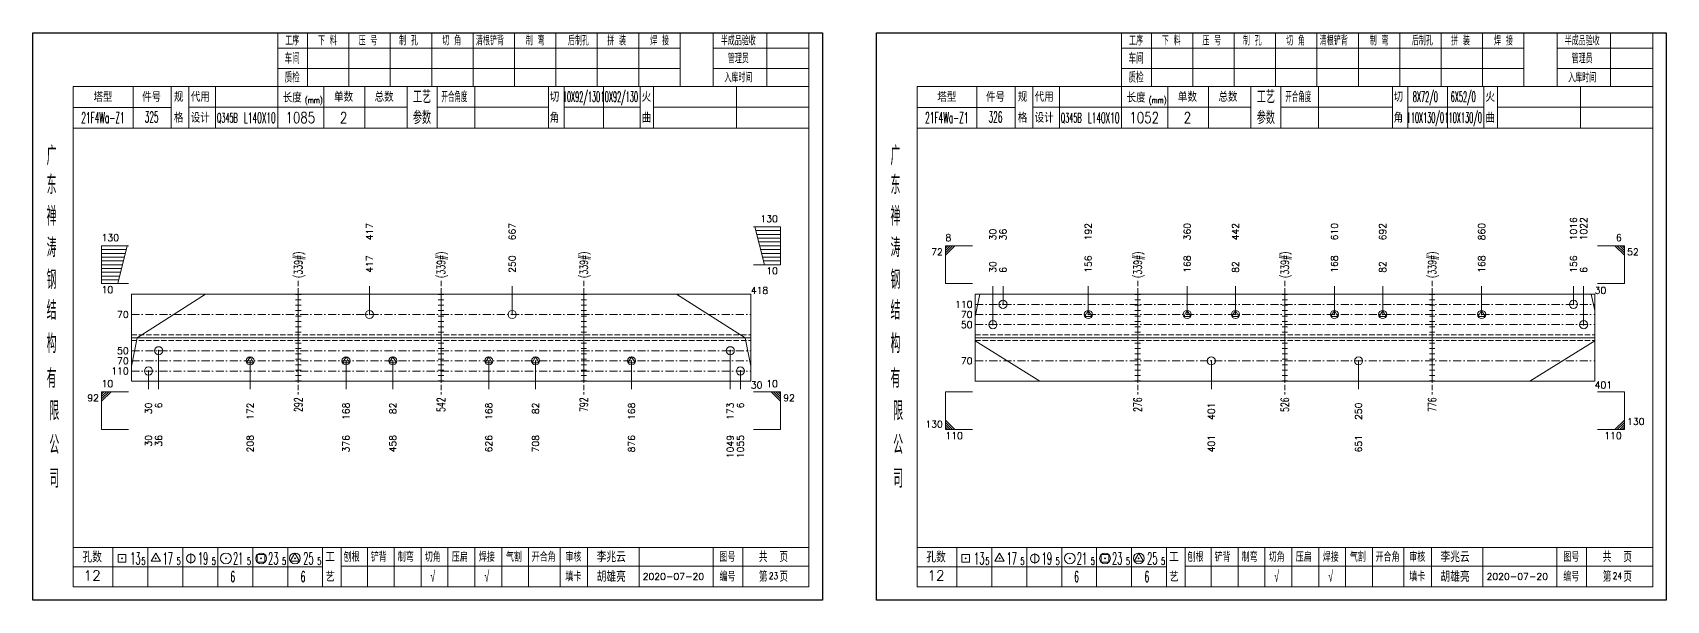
# Model space of a CAD drawing. Extents: x 1310 to 15542, y -76 to 8381.
# Drawn here: x 8383 to 8988, y 4374 to 4584 of the extents above; entities that cross this region are included whole.
import ezdxf
from ezdxf.enums import TextEntityAlignment as Align

# ---------------------------------------------------------------- set-up
doc = ezdxf.new("R2010")
doc.units = 0
doc.header["$MEASUREMENT"] = 0
doc.linetypes.add('一点画线', pattern=[5.2, 3, -1, 0.2, -1])
doc.linetypes.add('虚线', pattern=[2.75, 2, -0.75])
doc.layers.get('0').update_dxf_attribs({"linetype": 'CONTINUOUS', "lineweight": 25})
for name, color, linetype, lineweight in [('1', 7, 'CONTINUOUS', 25), ('2', 7, 'CONTINUOUS', 25), ('4', 7, 'CONTINUOUS', 25), ('5', 7, 'CONTINUOUS', 25)]:
    doc.layers.add(name, color=color, linetype=linetype, lineweight=lineweight)
doc.styles.get("Standard").update_dxf_attribs({"font": 'simplex.shx', "width": 0.7, "height": 3, "bigfont": 'gbhzfs.shx'})

# ---------------------------------------------------------------- blocks, each defined once
blk = doc.blocks.new('孔21.5')
at = {"layer": '5', "color": 7, "linetype": 'Continuous', "lineweight": 13}
for p, q in [((-0.1, -0.1), (0.1, 0.1)), ((0.1, -0.1), (-0.1, 0.1))]:
    blk.add_line(p, q, dxfattribs=at)
blk.add_circle((0, 0), 1, dxfattribs=at)
blk = doc.blocks.new('孔25.5')
at = {"layer": '5', "color": 7, "linetype": 'Continuous', "lineweight": 13}
for p, q in [((0, 1), (-0.866, -0.5)), ((-0.1, -0.1), (0.1, 0.1)), ((0.1, -0.1), (-0.1, 0.1)), ((0.866, -0.5), (0, 1)), ((-0.866, -0.5), (0.866, -0.5))]:
    blk.add_line(p, q, dxfattribs=at)
blk.add_circle((0, 0), 1, dxfattribs=at)
blk = doc.blocks.new('CTJGK')
at = {"color": 6, "linetype": 'Continuous'}
for p, q in [((0, 209.97), (292.13, 209.97)), ((0, 0), (0, 209.97)), ((292.13, 209.97), (292.13, 0)), ((292.13, 0), (0, 0))]:
    blk.add_line(p, q, dxfattribs=at)

msp = doc.modelspace()

# ---------------------------------------------------------------- linework, layer by layer
at = {"color": 7, "linetype": 'Continuous', "lineweight": 13}
for p, q in [((8659.912, 4511.884), (8649.912, 4511.884)), ((8653.912, 4497.884), (8650.412, 4511.884)), ((8659.912, 4510.484), (8650.762, 4510.484)), ((8659.912, 4509.084), (8651.112, 4509.084)), ((8659.912, 4497.884), (8659.912, 4511.884)), ((8408.782, 4504.884), (8418.782, 4504.884)), ((8408.782, 4490.884), (8408.782, 4504.884)), ((8408.782, 4503.484), (8417.932, 4503.484)), ((8408.782, 4502.084), (8417.582, 4502.084)), ((8414.782, 4490.884), (8418.282, 4504.884)), ((8659.912, 4507.684), (8651.462, 4507.684)), ((8659.912, 4506.284), (8651.812, 4506.284)), ((8659.912, 4504.884), (8652.162, 4504.884)), ((8659.912, 4503.484), (8652.512, 4503.484)), ((8659.912, 4502.084), (8652.862, 4502.084)), ((8720.912, 4504.884), (8730.912, 4504.884)), ((8720.912, 4490.884), (8720.912, 4504.884)), ((8721.787, 4504.884), (8720.912, 4504.009)), ((8722.662, 4504.884), (8720.912, 4503.134)), ((8723.537, 4504.884), (8720.912, 4502.259)), ((8724.412, 4504.884), (8720.912, 4501.384)), ((8972.042, 4504.884), (8962.042, 4504.884)), ((8968.542, 4504.884), (8972.042, 4501.384)), ((8969.417, 4504.884), (8972.042, 4502.259)), ((8970.292, 4504.884), (8972.042, 4503.134)), ((8971.167, 4504.884), (8972.042, 4504.009)), ((8972.042, 4490.884), (8972.042, 4504.884)), ((8408.782, 4500.684), (8417.232, 4500.684)), ((8408.782, 4499.284), (8416.882, 4499.284)), ((8408.782, 4497.884), (8416.532, 4497.884)), ((8408.782, 4496.484), (8416.182, 4496.484)), ((8659.912, 4497.884), (8649.912, 4497.884)), ((8659.912, 4500.684), (8653.212, 4500.684)), ((8659.912, 4499.284), (8653.562, 4499.284)), ((8408.782, 4495.084), (8415.832, 4495.084)), ((8408.782, 4493.684), (8415.482, 4493.684)), ((8408.782, 4492.284), (8415.132, 4492.284)), ((8408.782, 4490.884), (8418.782, 4490.884)), ((8507.844, 4479.456), (8507.844, 4489.884)), ((8560.639, 4479.456), (8560.639, 4489.884)), ((8720.912, 4490.884), (8730.912, 4490.884)), ((8738.446, 4475.706), (8738.446, 4489.884)), ((8742.196, 4483.206), (8742.196, 4489.884)), ((8773.73, 4479.456), (8773.73, 4489.884)), ((8810.321, 4479.456), (8810.321, 4489.884)), ((8828.181, 4479.456), (8828.181, 4489.884)), ((8864.772, 4479.456), (8864.772, 4489.884)), ((8882.632, 4479.456), (8882.632, 4489.884)), ((8919.223, 4479.456), (8919.223, 4489.884)), ((8953.201, 4483.206), (8953.201, 4489.884)), ((8956.951, 4475.706), (8956.951, 4489.884)), ((8972.042, 4490.884), (8962.042, 4490.884)), ((8421.893, 4470.884), (8447.235, 4486.956)), ((8646.8, 4470.884), (8621.458, 4486.956)), ((8731.912, 4478.69), (8733.654, 4486.956)), ((8961.042, 4480.986), (8959.735, 4486.956)), ((8419.782, 4460.323), (8421.893, 4470.884)), ((8429.867, 4466.063), (8429.867, 4451.884)), ((8641.309, 4466.063), (8641.309, 4451.884)), ((8648.912, 4460.323), (8646.8, 4470.884)), ((8731.912, 4469.736), (8755.87, 4454.813)), ((8961.042, 4469.736), (8937.083, 4454.813)), ((8463.707, 4462.313), (8463.707, 4451.884)), ((8499.185, 4462.313), (8499.185, 4451.884)), ((8516.502, 4462.313), (8516.502, 4451.884)), ((8551.98, 4462.313), (8551.98, 4451.884)), ((8569.297, 4462.313), (8569.297, 4451.884)), ((8604.775, 4462.313), (8604.775, 4451.884)), ((8819.251, 4462.313), (8819.251, 4451.884)), ((8873.702, 4462.313), (8873.702, 4451.884)), ((8426.117, 4458.563), (8426.117, 4451.884)), ((8645.059, 4458.563), (8645.059, 4451.884)), ((8408.782, 4450.884), (8418.782, 4450.884)), ((8408.782, 4450.884), (8408.782, 4436.884)), ((8409.657, 4450.884), (8408.782, 4450.009)), ((8410.532, 4450.884), (8408.782, 4449.134)), ((8411.407, 4450.884), (8408.782, 4448.259)), ((8412.282, 4450.884), (8408.782, 4447.384)), ((8659.912, 4450.884), (8649.912, 4450.884)), ((8656.412, 4450.884), (8659.912, 4447.384)), ((8657.287, 4450.884), (8659.912, 4448.259)), ((8658.162, 4450.884), (8659.912, 4449.134)), ((8659.037, 4450.884), (8659.912, 4450.009)), ((8659.912, 4450.884), (8659.912, 4436.884)), ((8720.912, 4450.884), (8730.912, 4450.884)), ((8720.912, 4450.884), (8720.912, 4436.884)), ((8972.042, 4450.884), (8962.042, 4450.884)), ((8972.042, 4450.884), (8972.042, 4436.884)), ((8408.782, 4436.884), (8418.782, 4436.884)), ((8659.912, 4436.884), (8649.912, 4436.884)), ((8724.412, 4436.884), (8720.912, 4440.384)), ((8723.537, 4436.884), (8720.912, 4439.509)), ((8722.662, 4436.884), (8720.912, 4438.634)), ((8721.787, 4436.884), (8720.912, 4437.759)), ((8720.912, 4436.884), (8730.912, 4436.884)), ((8972.042, 4436.884), (8962.042, 4436.884)), ((8968.542, 4436.884), (8972.042, 4440.384)), ((8969.417, 4436.884), (8972.042, 4439.509)), ((8970.292, 4436.884), (8972.042, 4438.634)), ((8971.167, 4436.884), (8972.042, 4437.759))]:
    msp.add_line(p, q, dxfattribs=at)
at = {"color": 7, "linetype": 'Continuous', "lineweight": 18}
for p, q in [((8419.782, 4486.956), (8419.782, 4454.813)), ((8419.782, 4486.956), (8648.912, 4486.956)), ((8648.912, 4486.956), (8648.912, 4454.813)), ((8731.912, 4486.956), (8731.912, 4454.813)), ((8731.912, 4486.956), (8961.042, 4486.956)), ((8961.042, 4486.956), (8961.042, 4454.813)), ((8419.782, 4470.884), (8648.912, 4470.884)), ((8731.912, 4470.884), (8961.042, 4470.884))]:
    msp.add_line(p, q, dxfattribs=at)
at = {"color": 3, "linetype": '一点画线', "lineweight": 13}
for p, q in [((8419.782, 4479.456), (8648.912, 4479.456)), ((8731.912, 4483.206), (8961.042, 4483.206)), ((8731.912, 4479.456), (8961.042, 4479.456)), ((8731.912, 4475.706), (8961.042, 4475.706)), ((8419.782, 4466.063), (8648.912, 4466.063)), ((8419.782, 4462.313), (8648.912, 4462.313)), ((8731.912, 4462.313), (8961.042, 4462.313)), ((8419.782, 4458.563), (8648.912, 4458.563))]:
    msp.add_line(p, q, dxfattribs=at)
at = {"color": 1, "linetype": '虚线', "lineweight": 18}
for p, q in [((8419.782, 4471.956), (8648.912, 4471.956)), ((8731.912, 4471.956), (8961.042, 4471.956)), ((8419.782, 4469.813), (8648.912, 4469.813)), ((8731.912, 4469.813), (8961.042, 4469.813))]:
    msp.add_line(p, q, dxfattribs=at)
at = {"layer": '1', "color": 7, "linetype": 'Continuous', "lineweight": 18}
for p, q in [((8419.782, 4454.813), (8648.912, 4454.813)), ((8731.912, 4454.813), (8961.042, 4454.813))]:
    msp.add_line(p, q, dxfattribs=at)
at = {"layer": '2', "color": 216, "linetype": '虚线', "lineweight": 13}
for p, q in [((8481.533, 4491.956), (8481.533, 4449.813)), ((8534.327, 4491.956), (8534.327, 4449.813)), ((8587.122, 4491.956), (8587.122, 4449.813)), ((8792.002, 4491.956), (8792.002, 4449.813)), ((8846.453, 4491.956), (8846.453, 4449.813)), ((8900.904, 4491.956), (8900.904, 4449.813))]:
    msp.add_line(p, q, dxfattribs=at)
at = {"layer": '2', "color": 7, "linetype": 'Continuous', "lineweight": 13}
for p, q in [((8482.533, 4486.884), (8480.533, 4486.884)), ((8482.533, 4484.884), (8480.533, 4484.884)), ((8481.533, 4470.884), (8481.533, 4486.956)), ((8535.327, 4486.884), (8533.327, 4486.884)), ((8535.327, 4484.884), (8533.327, 4484.884)), ((8534.327, 4470.884), (8534.327, 4486.956)), ((8588.122, 4486.884), (8586.122, 4486.884)), ((8588.122, 4484.884), (8586.122, 4484.884)), ((8587.122, 4470.884), (8587.122, 4486.956)), ((8793.002, 4486.884), (8791.002, 4486.884)), ((8793.002, 4484.884), (8791.002, 4484.884)), ((8792.002, 4470.884), (8792.002, 4486.956)), ((8847.453, 4486.884), (8845.453, 4486.884)), ((8847.453, 4484.884), (8845.453, 4484.884)), ((8846.453, 4470.884), (8846.453, 4486.956)), ((8901.904, 4486.884), (8899.904, 4486.884)), ((8901.904, 4484.884), (8899.904, 4484.884)), ((8900.904, 4470.884), (8900.904, 4486.956)), ((8482.533, 4482.884), (8480.533, 4482.884)), ((8482.533, 4480.884), (8480.533, 4480.884)), ((8482.533, 4478.884), (8480.533, 4478.884)), ((8535.327, 4482.884), (8533.327, 4482.884)), ((8535.327, 4480.884), (8533.327, 4480.884)), ((8535.327, 4478.884), (8533.327, 4478.884)), ((8588.122, 4482.884), (8586.122, 4482.884)), ((8588.122, 4480.884), (8586.122, 4480.884)), ((8588.122, 4478.884), (8586.122, 4478.884)), ((8793.002, 4482.884), (8791.002, 4482.884)), ((8793.002, 4480.884), (8791.002, 4480.884)), ((8793.002, 4478.884), (8791.002, 4478.884)), ((8847.453, 4482.884), (8845.453, 4482.884)), ((8847.453, 4480.884), (8845.453, 4480.884)), ((8847.453, 4478.884), (8845.453, 4478.884)), ((8901.904, 4482.884), (8899.904, 4482.884)), ((8901.904, 4480.884), (8899.904, 4480.884)), ((8901.904, 4478.884), (8899.904, 4478.884)), ((8482.533, 4476.884), (8480.533, 4476.884)), ((8482.533, 4474.884), (8480.533, 4474.884)), ((8482.533, 4472.884), (8480.533, 4472.884)), ((8535.327, 4476.884), (8533.327, 4476.884)), ((8535.327, 4474.884), (8533.327, 4474.884)), ((8535.327, 4472.884), (8533.327, 4472.884)), ((8588.122, 4476.884), (8586.122, 4476.884)), ((8588.122, 4474.884), (8586.122, 4474.884)), ((8588.122, 4472.884), (8586.122, 4472.884)), ((8793.002, 4476.884), (8791.002, 4476.884)), ((8793.002, 4474.884), (8791.002, 4474.884)), ((8793.002, 4472.884), (8791.002, 4472.884)), ((8847.453, 4476.884), (8845.453, 4476.884)), ((8847.453, 4474.884), (8845.453, 4474.884)), ((8847.453, 4472.884), (8845.453, 4472.884)), ((8901.904, 4476.884), (8899.904, 4476.884)), ((8901.904, 4474.884), (8899.904, 4474.884)), ((8901.904, 4472.884), (8899.904, 4472.884)), ((8480.533, 4468.884), (8482.533, 4468.884)), ((8480.533, 4466.884), (8482.533, 4466.884)), ((8481.533, 4470.884), (8481.533, 4454.813)), ((8533.327, 4468.884), (8535.327, 4468.884)), ((8533.327, 4466.884), (8535.327, 4466.884)), ((8534.327, 4470.884), (8534.327, 4454.813)), ((8586.122, 4468.884), (8588.122, 4468.884)), ((8586.122, 4466.884), (8588.122, 4466.884)), ((8587.122, 4470.884), (8587.122, 4454.813)), ((8791.002, 4468.884), (8793.002, 4468.884)), ((8791.002, 4466.884), (8793.002, 4466.884)), ((8792.002, 4470.884), (8792.002, 4454.813)), ((8845.453, 4468.884), (8847.453, 4468.884)), ((8845.453, 4466.884), (8847.453, 4466.884)), ((8846.453, 4470.884), (8846.453, 4454.813)), ((8899.904, 4468.884), (8901.904, 4468.884)), ((8899.904, 4466.884), (8901.904, 4466.884)), ((8900.904, 4470.884), (8900.904, 4454.813)), ((8480.533, 4464.884), (8482.533, 4464.884)), ((8480.533, 4462.884), (8482.533, 4462.884)), ((8480.533, 4460.884), (8482.533, 4460.884)), ((8533.327, 4464.884), (8535.327, 4464.884)), ((8533.327, 4462.884), (8535.327, 4462.884)), ((8533.327, 4460.884), (8535.327, 4460.884)), ((8586.122, 4464.884), (8588.122, 4464.884)), ((8586.122, 4462.884), (8588.122, 4462.884)), ((8586.122, 4460.884), (8588.122, 4460.884)), ((8791.002, 4464.884), (8793.002, 4464.884)), ((8791.002, 4462.884), (8793.002, 4462.884)), ((8791.002, 4460.884), (8793.002, 4460.884)), ((8845.453, 4464.884), (8847.453, 4464.884)), ((8845.453, 4462.884), (8847.453, 4462.884)), ((8845.453, 4460.884), (8847.453, 4460.884)), ((8899.904, 4464.884), (8901.904, 4464.884)), ((8899.904, 4462.884), (8901.904, 4462.884)), ((8899.904, 4460.884), (8901.904, 4460.884)), ((8480.533, 4458.884), (8482.533, 4458.884)), ((8480.533, 4456.884), (8482.533, 4456.884)), ((8480.533, 4454.884), (8482.533, 4454.884)), ((8533.327, 4458.884), (8535.327, 4458.884)), ((8533.327, 4456.884), (8535.327, 4456.884)), ((8533.327, 4454.884), (8535.327, 4454.884)), ((8586.122, 4458.884), (8588.122, 4458.884)), ((8586.122, 4456.884), (8588.122, 4456.884)), ((8586.122, 4454.884), (8588.122, 4454.884)), ((8791.002, 4458.884), (8793.002, 4458.884)), ((8791.002, 4456.884), (8793.002, 4456.884)), ((8791.002, 4454.884), (8793.002, 4454.884)), ((8845.453, 4458.884), (8847.453, 4458.884)), ((8845.453, 4456.884), (8847.453, 4456.884)), ((8845.453, 4454.884), (8847.453, 4454.884)), ((8899.904, 4458.884), (8901.904, 4458.884)), ((8899.904, 4456.884), (8901.904, 4456.884)), ((8899.904, 4454.884), (8901.904, 4454.884))]:
    msp.add_line(p, q, dxfattribs=at)
at = {"layer": '4', "color": 1, "linetype": 'Continuous', "lineweight": 18}
for p, q in [((8383.282, 4583.711), (8383.282, 4373.741)), ((8675.412, 4583.711), (8383.282, 4583.711)), ((8473.912, 4583.711), (8473.912, 4563.871)), ((8484.942, 4583.711), (8484.942, 4563.851)), ((8500.252, 4583.711), (8500.252, 4563.851)), ((8515.572, 4583.711), (8515.572, 4563.851)), ((8530.882, 4583.711), (8530.882, 4563.851)), ((8546.192, 4583.711), (8546.192, 4563.851)), ((8561.502, 4583.711), (8561.502, 4563.851)), ((8576.822, 4583.711), (8576.822, 4563.851)), ((8592.132, 4583.711), (8592.132, 4563.851)), ((8607.442, 4583.711), (8607.442, 4563.851)), ((8622.752, 4583.711), (8622.752, 4563.871)), ((8622.752, 4583.711), (8622.752, 4563.851)), ((8635.032, 4583.711), (8635.032, 4563.851)), ((8654.782, 4583.711), (8654.782, 4563.851)), ((8670.362, 4583.711), (8670.362, 4563.851)), ((8675.412, 4553.911), (8675.412, 4583.711)), ((8695.412, 4583.711), (8695.412, 4373.741)), ((8987.542, 4583.711), (8695.412, 4583.711)), ((8786.042, 4583.711), (8786.042, 4563.871)), ((8797.072, 4583.711), (8797.072, 4563.851)), ((8812.382, 4583.711), (8812.382, 4563.851)), ((8827.702, 4583.711), (8827.702, 4563.851)), ((8843.012, 4583.711), (8843.012, 4563.851)), ((8858.322, 4583.711), (8858.322, 4563.851)), ((8873.632, 4583.711), (8873.632, 4563.851)), ((8888.952, 4583.711), (8888.952, 4563.851)), ((8904.262, 4583.711), (8904.262, 4563.851)), ((8919.572, 4583.711), (8919.572, 4563.851)), ((8934.882, 4583.711), (8934.882, 4563.871)), ((8934.882, 4583.711), (8934.882, 4563.851)), ((8947.162, 4583.711), (8947.162, 4563.851)), ((8966.912, 4583.711), (8966.912, 4563.851)), ((8982.492, 4583.711), (8982.492, 4563.851)), ((8987.542, 4553.911), (8987.542, 4583.711)), ((8622.752, 4577.981), (8473.912, 4577.981)), ((8670.362, 4577.981), (8635.032, 4577.981)), ((8934.882, 4577.981), (8786.042, 4577.981)), ((8982.492, 4577.981), (8947.162, 4577.981)), ((8622.752, 4570.501), (8473.912, 4570.501)), ((8670.362, 4570.501), (8635.032, 4570.501)), ((8934.882, 4570.501), (8786.042, 4570.501)), ((8982.492, 4570.501), (8947.162, 4570.501)), ((8398.292, 4563.851), (8398.292, 4378.791)), ((8670.362, 4563.851), (8398.292, 4563.851)), ((8420.412, 4563.861), (8420.412, 4548.441)), ((8434.562, 4548.441), (8434.562, 4563.851)), ((8441.062, 4548.441), (8441.062, 4563.851)), ((8450.932, 4563.851), (8450.932, 4548.441)), ((8473.912, 4563.871), (8473.912, 4548.441)), ((8491.032, 4563.851), (8491.032, 4548.441)), ((8506.082, 4563.851), (8506.082, 4548.441)), ((8521.782, 4563.851), (8521.782, 4548.441)), ((8532.842, 4563.851), (8532.842, 4548.441)), ((8546.792, 4563.851), (8546.792, 4548.441)), ((8574.092, 4563.851), (8574.092, 4548.441)), ((8579.852, 4563.851), (8579.852, 4548.441)), ((8594.472, 4563.851), (8594.472, 4548.441)), ((8607.932, 4563.851), (8607.932, 4548.441)), ((8612.922, 4563.851), (8612.922, 4548.441)), ((8643.662, 4563.851), (8643.662, 4548.441)), ((8670.362, 4378.791), (8670.362, 4563.851)), ((8710.422, 4563.851), (8710.422, 4378.791)), ((8982.492, 4563.851), (8710.422, 4563.851)), ((8732.542, 4563.861), (8732.542, 4548.441)), ((8746.692, 4548.441), (8746.692, 4563.851)), ((8753.192, 4548.441), (8753.192, 4563.851)), ((8763.062, 4563.851), (8763.062, 4548.441)), ((8786.042, 4563.871), (8786.042, 4548.441)), ((8803.162, 4563.851), (8803.162, 4548.441)), ((8818.212, 4563.851), (8818.212, 4548.441)), ((8833.912, 4563.851), (8833.912, 4548.441)), ((8844.972, 4563.851), (8844.972, 4548.441)), ((8858.922, 4563.851), (8858.922, 4548.441)), ((8886.222, 4563.851), (8886.222, 4548.441)), ((8891.982, 4563.851), (8891.982, 4548.441)), ((8906.602, 4563.851), (8906.602, 4548.441)), ((8920.062, 4563.851), (8920.062, 4548.441)), ((8925.052, 4563.851), (8925.052, 4548.441)), ((8955.792, 4563.851), (8955.792, 4548.441)), ((8982.492, 4378.791), (8982.492, 4563.851)), ((8521.782, 4556.141), (8441.062, 4556.141)), ((8532.842, 4556.141), (8574.092, 4556.141)), ((8579.852, 4556.141), (8607.932, 4556.141)), ((8612.922, 4556.141), (8670.542, 4556.141)), ((8833.912, 4556.141), (8753.192, 4556.141)), ((8844.972, 4556.141), (8886.222, 4556.141)), ((8891.982, 4556.141), (8920.062, 4556.141)), ((8925.052, 4556.141), (8982.672, 4556.141)), ((8434.562, 4556.091), (8398.292, 4556.091)), ((8675.412, 4373.741), (8675.412, 4553.911)), ((8746.692, 4556.091), (8710.422, 4556.091)), ((8987.542, 4373.741), (8987.542, 4553.911)), ((8670.542, 4548.441), (8398.292, 4548.441)), ((8982.672, 4548.441), (8710.422, 4548.441)), ((8398.292, 4393.321), (8670.362, 4393.321)), ((8412.982, 4393.321), (8412.982, 4378.791)), ((8425.912, 4378.791), (8425.912, 4393.321)), ((8438.842, 4393.321), (8438.842, 4378.791)), ((8451.762, 4378.791), (8451.762, 4393.321)), ((8464.692, 4393.321), (8464.692, 4378.791)), ((8477.622, 4378.791), (8477.622, 4393.321)), ((8490.542, 4378.791), (8490.542, 4393.321)), ((8497.412, 4378.791), (8497.412, 4393.321)), ((8507.072, 4378.791), (8507.072, 4393.321)), ((8517.012, 4378.791), (8517.012, 4393.321)), ((8526.952, 4378.791), (8526.952, 4393.321)), ((8536.902, 4378.791), (8536.902, 4393.321)), ((8546.842, 4378.791), (8546.842, 4393.321)), ((8556.782, 4378.791), (8556.782, 4393.321)), ((8566.732, 4378.791), (8566.732, 4393.321)), ((8578.372, 4378.791), (8578.372, 4393.321)), ((8588.522, 4378.791), (8588.522, 4393.321)), ((8607.582, 4378.791), (8607.582, 4393.321)), ((8634.962, 4378.791), (8634.962, 4393.321)), ((8645.922, 4378.791), (8645.922, 4393.321)), ((8710.422, 4393.321), (8982.492, 4393.321)), ((8725.112, 4393.321), (8725.112, 4378.791)), ((8738.042, 4378.791), (8738.042, 4393.321)), ((8750.972, 4393.321), (8750.972, 4378.791)), ((8763.892, 4378.791), (8763.892, 4393.321)), ((8776.822, 4393.321), (8776.822, 4378.791)), ((8789.752, 4378.791), (8789.752, 4393.321)), ((8802.672, 4378.791), (8802.672, 4393.321)), ((8809.542, 4378.791), (8809.542, 4393.321)), ((8819.202, 4378.791), (8819.202, 4393.321)), ((8829.142, 4378.791), (8829.142, 4393.321)), ((8839.082, 4378.791), (8839.082, 4393.321)), ((8849.032, 4378.791), (8849.032, 4393.321)), ((8858.972, 4378.791), (8858.972, 4393.321)), ((8868.912, 4378.791), (8868.912, 4393.321)), ((8878.862, 4378.791), (8878.862, 4393.321)), ((8890.502, 4378.791), (8890.502, 4393.321)), ((8900.652, 4378.791), (8900.652, 4393.321)), ((8919.712, 4378.791), (8919.712, 4393.321)), ((8947.092, 4378.791), (8947.092, 4393.321)), ((8958.052, 4378.791), (8958.052, 4393.321)), ((8490.542, 4386.191), (8398.292, 4386.191)), ((8497.372, 4386.351), (8670.362, 4386.351)), ((8802.672, 4386.191), (8710.422, 4386.191)), ((8809.502, 4386.351), (8982.492, 4386.351)), ((8398.292, 4378.791), (8670.362, 4378.791)), ((8710.422, 4378.791), (8982.492, 4378.791)), ((8383.282, 4373.741), (8675.412, 4373.741)), ((8695.412, 4373.741), (8987.542, 4373.741))]:
    msp.add_line(p, q, dxfattribs=at)
at = {"layer": '4', "color": 7, "linetype": 'Continuous', "lineweight": 13}
for p, q in [((8414.868, 4387.827), (8414.868, 4390.655)), ((8414.868, 4390.655), (8417.696, 4390.655)), ((8417.696, 4387.827), (8414.868, 4387.827)), ((8416.082, 4389.041), (8416.482, 4389.441)), ((8416.482, 4389.041), (8416.082, 4389.441)), ((8417.696, 4390.655), (8417.696, 4387.827)), ((8428.782, 4391.241), (8427.05, 4388.241)), ((8427.05, 4388.241), (8430.514, 4388.241)), ((8428.582, 4389.041), (8428.982, 4389.441)), ((8428.982, 4389.041), (8428.582, 4389.441)), ((8430.514, 4388.241), (8428.782, 4391.241)), ((8441.782, 4391.241), (8441.782, 4387.241)), ((8454.582, 4389.041), (8454.982, 4389.441)), ((8454.982, 4389.041), (8454.582, 4389.441)), ((8466.368, 4387.827), (8466.368, 4390.655)), ((8466.368, 4390.655), (8469.196, 4390.655)), ((8469.196, 4387.827), (8466.368, 4387.827)), ((8467.582, 4389.041), (8467.982, 4389.441)), ((8467.982, 4389.041), (8467.582, 4389.441)), ((8469.196, 4390.655), (8469.196, 4387.827)), ((8480.282, 4391.241), (8478.55, 4388.241)), ((8478.55, 4388.241), (8482.014, 4388.241)), ((8480.082, 4389.041), (8480.482, 4389.441)), ((8480.482, 4389.041), (8480.082, 4389.441)), ((8482.014, 4388.241), (8480.282, 4391.241)), ((8726.998, 4387.827), (8726.998, 4390.655)), ((8726.998, 4390.655), (8729.826, 4390.655)), ((8729.826, 4387.827), (8726.998, 4387.827)), ((8728.212, 4389.041), (8728.612, 4389.441)), ((8728.612, 4389.041), (8728.212, 4389.441)), ((8729.826, 4390.655), (8729.826, 4387.827)), ((8740.912, 4391.241), (8739.18, 4388.241)), ((8739.18, 4388.241), (8742.644, 4388.241)), ((8740.712, 4389.041), (8741.112, 4389.441)), ((8741.112, 4389.041), (8740.712, 4389.441)), ((8742.644, 4388.241), (8740.912, 4391.241)), ((8753.912, 4391.241), (8753.912, 4387.241)), ((8766.712, 4389.041), (8767.112, 4389.441)), ((8767.112, 4389.041), (8766.712, 4389.441)), ((8778.498, 4387.827), (8778.498, 4390.655)), ((8778.498, 4390.655), (8781.326, 4390.655)), ((8781.326, 4387.827), (8778.498, 4387.827)), ((8779.712, 4389.041), (8780.112, 4389.441)), ((8780.112, 4389.041), (8779.712, 4389.441)), ((8781.326, 4390.655), (8781.326, 4387.827)), ((8792.412, 4391.241), (8790.68, 4388.241)), ((8790.68, 4388.241), (8794.144, 4388.241)), ((8792.212, 4389.041), (8792.612, 4389.441)), ((8792.612, 4389.041), (8792.212, 4389.441)), ((8794.144, 4388.241), (8792.412, 4391.241))]:
    msp.add_line(p, q, dxfattribs=at)
for centre, radius in [((8441.782, 4389.241), 1.6), ((8454.782, 4389.241), 2), ((8467.782, 4389.241), 2), ((8480.282, 4389.241), 2), ((8753.912, 4389.241), 1.6), ((8766.912, 4389.241), 2), ((8779.912, 4389.241), 2), ((8792.412, 4389.241), 2)]:
    msp.add_circle(centre, radius, dxfattribs=at)

# ---------------------------------------------------------------- block references
at = {"color": 0, "linetype": 'Continuous'}
for p in [(8383.282, 4373.741), (8695.412, 4373.741)]:
    msp.add_blockref('CTJGK', p, dxfattribs=at)
at = {"color": 8, "linetype": 'Continuous', "lineweight": 9, "xscale": 1.5, "yscale": 1.5, "zscale": 1.5}
for name, p in [('孔21.5', (8742.196, 4483.206)), ('孔21.5', (8953.201, 4483.206)), ('孔21.5', (8507.844, 4479.456)), ('孔21.5', (8560.639, 4479.456)), ('孔25.5', (8773.73, 4479.456)), ('孔25.5', (8810.321, 4479.456)), ('孔25.5', (8828.181, 4479.456)), ('孔25.5', (8864.772, 4479.456)), ('孔25.5', (8882.632, 4479.456)), ('孔25.5', (8919.223, 4479.456)), ('孔21.5', (8738.446, 4475.706)), ('孔21.5', (8956.951, 4475.706))]:
    msp.add_blockref(name, p, dxfattribs=at)
at = {"layer": '1', "color": 8, "linetype": 'Continuous', "lineweight": 9, "xscale": 1.5, "yscale": 1.5, "zscale": 1.5}
for name, p in [('孔21.5', (8429.867, 4466.063)), ('孔21.5', (8641.309, 4466.063)), ('孔21.5', (8426.117, 4458.563)), ('孔25.5', (8463.707, 4462.313)), ('孔25.5', (8499.185, 4462.313)), ('孔25.5', (8516.502, 4462.313)), ('孔25.5', (8551.98, 4462.313)), ('孔25.5', (8569.297, 4462.313)), ('孔25.5', (8604.775, 4462.313)), ('孔21.5', (8645.059, 4458.563)), ('孔21.5', (8819.251, 4462.313)), ('孔21.5', (8873.702, 4462.313))]:
    msp.add_blockref(name, p, dxfattribs=at)

# ---------------------------------------------------------------- texts
at = {"color": 7, "linetype": 'Continuous', "lineweight": 13}
for s, p in [('130', (8658.912, 4512.884)), ('6', (8971.042, 4505.884)), ('10', (8658.912, 4451.884)), ('130', (8719.912, 4436.884))]:
    msp.add_text(s, height=2.5, dxfattribs=at).set_placement(p, align=Align.BOTTOM_RIGHT)
for s, p in [('1016', (8953.201, 4506.884)), ('1022', (8956.951, 4506.884)), ('417', (8507.844, 4506.884)), ('667', (8560.639, 4506.884)), ('30', (8738.446, 4506.884)), ('36', (8742.196, 4506.884)), ('192', (8773.73, 4506.884)), ('360', (8810.321, 4506.884)), ('442', (8828.181, 4506.884)), ('610', (8864.772, 4506.884)), ('692', (8882.632, 4506.884)), ('860', (8919.223, 4506.884))]:
    msp.add_text(s, height=2.5, rotation=90, dxfattribs=at).set_placement(p, align=Align.MIDDLE_LEFT)
for s, p in [('130', (8408.782, 4505.884)), ('8', (8720.912, 4505.884)), ('10', (8408.782, 4451.884)), ('130', (8973.042, 4437.884))]:
    msp.add_text(s, height=2.5, dxfattribs=at).set_placement(p, align=Align.BOTTOM_LEFT)
for s, p in [('72', (8719.912, 4503.884)), ('10', (8658.912, 4496.884)), ('92', (8407.782, 4449.884)), ('110', (8971.042, 4435.884))]:
    msp.add_text(s, height=2.5, dxfattribs=at).set_placement(p, align=Align.TOP_RIGHT)
for s, p in [('52', (8973.042, 4503.884)), ('10', (8408.782, 4489.884)), ('92', (8660.912, 4449.884)), ('110', (8720.912, 4435.884))]:
    msp.add_text(s, height=2.5, dxfattribs=at).set_placement(p, align=Align.TOP_LEFT)
at = {"color": 8, "linetype": 'Continuous', "lineweight": 9}
for s, p in [('417', (8507.844, 4494.884)), ('250', (8560.639, 4494.884)), ('30', (8738.446, 4494.884)), ('6', (8742.196, 4494.884)), ('156', (8773.73, 4494.884)), ('168', (8810.321, 4494.884)), ('82', (8828.181, 4494.884)), ('168', (8864.772, 4494.884)), ('82', (8882.632, 4494.884)), ('168', (8919.223, 4494.884)), ('156', (8953.201, 4494.884)), ('6', (8956.951, 4494.884))]:
    msp.add_text(s, height=2.5, rotation=90, dxfattribs=at).set_placement(p, align=Align.MIDDLE_LEFT)
at = {"color": 7, "linetype": 'Continuous', "lineweight": 13}
for s, p in [('418', (8648.912, 4488.384)), ('30', (8961.042, 4488.384))]:
    msp.add_text(s, height=2.5, dxfattribs=at).set_placement(p, align=Align.MIDDLE_LEFT)
for s, p in [('110', (8730.912, 4483.206)), ('70', (8418.782, 4479.456)), ('70', (8730.912, 4479.456)), ('50', (8730.912, 4475.706)), ('50', (8418.782, 4466.063)), ('110', (8418.782, 4458.563)), ('70', (8418.782, 4462.313)), ('70', (8730.912, 4462.313))]:
    msp.add_text(s, height=2.5, dxfattribs=at).set_placement(p, align=Align.MIDDLE_RIGHT)
at = {"layer": '1', "color": 7, "linetype": 'Continuous', "lineweight": 13}
for s, p in [('30', (8648.912, 4453.384)), ('401', (8961.042, 4453.384))]:
    msp.add_text(s, height=2.5, dxfattribs=at).set_placement(p, align=Align.MIDDLE_LEFT)
at = {"layer": '1', "color": 8, "linetype": 'Continuous', "lineweight": 9}
for s, p in [('30', (8426.117, 4446.884)), ('6', (8429.867, 4446.884)), ('172', (8463.707, 4446.884)), ('168', (8499.185, 4446.884)), ('82', (8516.502, 4446.884)), ('168', (8551.98, 4446.884)), ('82', (8569.297, 4446.884)), ('168', (8604.775, 4446.884)), ('173', (8641.309, 4446.884)), ('6', (8645.059, 4446.884)), ('401', (8819.251, 4446.884)), ('250', (8873.702, 4446.884))]:
    msp.add_text(s, height=2.5, rotation=90, dxfattribs=at).set_placement(p, align=Align.MIDDLE_RIGHT)
at = {"layer": '1', "color": 7, "linetype": 'Continuous', "lineweight": 13}
for s, p in [('30', (8426.117, 4434.884)), ('36', (8429.867, 4434.884)), ('208', (8463.707, 4434.884)), ('376', (8499.185, 4434.884)), ('458', (8516.502, 4434.884)), ('626', (8551.98, 4434.884)), ('708', (8569.297, 4434.884)), ('876', (8604.775, 4434.884)), ('1049', (8641.309, 4434.884)), ('1055', (8645.059, 4434.884)), ('401', (8819.251, 4434.884)), ('651', (8873.702, 4434.884))]:
    msp.add_text(s, height=2.5, rotation=90, dxfattribs=at).set_placement(p, align=Align.MIDDLE_RIGHT)
at = {"layer": '2', "color": 7, "linetype": 'Continuous', "lineweight": 13, "width": 0.7}
for p in [(8481.533, 4492.956), (8534.327, 4492.956), (8587.122, 4492.956), (8792.002, 4492.956), (8846.453, 4492.956), (8900.904, 4492.956)]:
    msp.add_text('(339#)', height=3, rotation=90, dxfattribs=at).set_placement(p, align=Align.MIDDLE_LEFT)
for s, p in [('292', (8481.533, 4448.813)), ('542', (8534.327, 4448.813)), ('792', (8587.122, 4448.813)), ('276', (8792.002, 4448.813)), ('526', (8846.453, 4448.813)), ('776', (8900.904, 4448.813))]:
    msp.add_text(s, height=3, rotation=90, dxfattribs=at).set_placement(p, align=Align.MIDDLE_RIGHT)
at = {"layer": '4', "color": 1, "linetype": 'Continuous', "lineweight": 25}
for s, height, width, p in [('工序', 3.7, 0.7, (8479.282, 4580.841)), ('下 料', 3.7, 0.7, (8492.282, 4580.841)), ('压 号', 3.7, 0.7, (8507.282, 4580.841)), ('制 孔', 3.7, 0.7, (8522.282, 4580.841)), ('切 角', 3.7, 0.7, (8538.282, 4580.841)), ('清根铲背 ', 3.7, 0.7, (8553.282, 4580.841)), (' 制 弯', 3.7, 0.7, (8568.282, 4580.841)), (' 后制孔', 3.7, 0.7, (8584.282, 4580.841)), ('拼 装', 3.7, 0.7, (8599.282, 4580.841)), (' 焊 接', 3.7, 0.7, (8614.282, 4580.841)), ('半成品验收', 3.7, 0.7, (8644.282, 4580.841)), ('工序', 3.7, 0.7, (8791.412, 4580.841)), ('下 料', 3.7, 0.7, (8804.412, 4580.841)), ('压 号', 3.7, 0.7, (8819.412, 4580.841)), ('制 孔', 3.7, 0.7, (8834.412, 4580.841)), ('切 角', 3.7, 0.7, (8850.412, 4580.841)), ('清根铲背 ', 3.7, 0.7, (8865.412, 4580.841)), (' 制 弯', 3.7, 0.7, (8880.412, 4580.841)), (' 后制孔', 3.7, 0.7, (8896.412, 4580.841)), ('拼 装', 3.7, 0.7, (8911.412, 4580.841)), (' 焊 接', 3.7, 0.7, (8926.412, 4580.841)), ('半成品验收', 3.7, 0.7, (8956.412, 4580.841)), ('车间', 4, 0.7, (8479.282, 4574.241)), ('管理员', 3.7, 0.7, (8644.282, 4574.241)), ('车间', 4, 0.7, (8791.412, 4574.241)), ('管理员', 3.7, 0.7, (8956.412, 4574.241)), ('质检', 4, 0.7, (8479.282, 4567.181)), ('入库时间', 3.7, 0.7, (8644.282, 4567.181)), ('质检', 4, 0.7, (8791.412, 4567.181)), ('入库时间', 3.7, 0.7, (8956.412, 4567.181)), ('工艺', 4.8, 0.7, (8527.282, 4560.001)), ('开合角度', 4, 0.6, (8539.282, 4560.001)), ('10X92/130', 3.8, 0.4, (8586.282, 4560.001)), ('10X92/130', 3.8, 0.4, (8600.282, 4560.001)), ('工艺', 4.8, 0.7, (8839.412, 4560.001)), ('开合角度', 4, 0.6, (8851.412, 4560.001)), ('8X72/0', 3.8, 0.4, (8898.412, 4560.001)), ('6X52/0', 3.8, 0.4, (8912.412, 4560.001)), ('(mm)', 2.24, 0.7, (8487.282, 4558.741)), ('(mm)', 2.24, 0.7, (8799.412, 4558.741)), ('21F4Wa-Z1', 4, 0.5, (8409.282, 4552.261)), ('325', 4, 0.5, (8427.282, 4552.511)), ('Q345B', 3.5, 0.5, (8455.282, 4552.241)), ('L140X10', 4, 0.5, (8467.282, 4552.241)), ('1085', 4, 0.8, (8482.282, 4552.291)), ('2', 4, 0.8, (8498.282, 4552.291)), ('参数', 4.8, 0.7, (8527.282, 4552.291)), ('21F4Wa-Z1', 4, 0.5, (8721.412, 4552.261)), ('326', 4, 0.5, (8739.412, 4552.511)), ('Q345B', 3.5, 0.5, (8767.412, 4552.241)), ('L140X10', 4, 0.5, (8779.412, 4552.241)), ('1052', 4, 0.8, (8794.412, 4552.291)), ('2', 4, 0.8, (8810.412, 4552.291)), ('参数', 4.8, 0.7, (8839.412, 4552.291)), ('110X130/0', 3.8, 0.4, (8898.412, 4552.291)), ('110X130/0', 3.8, 0.4, (8912.412, 4552.291)), ('广', 6.96, 0.7, (8390.282, 4538.211)), ('广', 6.96, 0.7, (8702.412, 4538.211)), ('东', 6.96, 0.7, (8390.282, 4527.421)), ('东', 6.96, 0.7, (8702.412, 4527.421)), ('禅', 6.96, 0.7, (8390.282, 4515.831)), ('禅', 6.96, 0.7, (8702.412, 4515.831)), ('涛', 6.96, 0.7, (8390.282, 4504.231)), ('涛', 6.96, 0.7, (8702.412, 4504.231)), ('钢', 6.96, 0.7, (8390.282, 4492.341)), ('钢', 6.96, 0.7, (8702.412, 4492.341)), ('结', 6.96, 0.7, (8390.282, 4481.031)), ('结', 6.96, 0.7, (8702.412, 4481.031)), ('构', 6.96, 0.7, (8390.282, 4468.651)), ('构', 6.96, 0.7, (8702.412, 4468.651)), ('有', 6.96, 0.7, (8390.282, 4455.841)), ('有', 6.96, 0.7, (8702.412, 4455.841)), ('限', 6.96, 0.7, (8391.282, 4443.841)), ('限', 6.96, 0.7, (8703.412, 4443.841)), ('公', 6.96, 0.7, (8391.282, 4431.301)), ('公', 6.96, 0.7, (8703.412, 4431.301)), ('司', 6.96, 0.7, (8391.282, 4418.821)), ('司', 6.96, 0.7, (8703.412, 4418.821)), ('13', 4.47, 0.5, (8421.282, 4389.241)), ('5', 2.68, 0.6, (8424.282, 4388.241)), ('17', 4.47, 0.5, (8433.282, 4389.241)), ('5', 2.68, 0.6, (8437.282, 4388.241)), ('19', 4.47, 0.5, (8446.282, 4389.241)), ('5', 2.68, 0.6, (8450.282, 4388.241)), ('21', 4.47, 0.5, (8459.282, 4389.241)), ('5', 2.68, 0.6, (8463.282, 4388.241)), ('23', 4.47, 0.5, (8472.282, 4389.241)), ('5', 2.68, 0.6, (8476.282, 4388.241)), ('25', 4.47, 0.5, (8485.282, 4389.241)), ('5', 2.68, 0.6, (8489.282, 4388.241)), ('刨根', 3.7, 0.8, (8501.282, 4389.841)), ('铲背', 3.7, 0.8, (8511.282, 4389.841)), ('制弯', 3.7, 0.8, (8521.282, 4389.841)), ('切角', 3.7, 0.8, (8531.282, 4389.841)), ('压扁', 3.7, 0.8, (8541.282, 4389.841)), ('焊接', 3.7, 0.8, (8551.282, 4389.841)), ('气割', 3.7, 0.8, (8561.282, 4389.841)), ('开合角', 3.7, 0.8, (8572.282, 4389.841)), ('审核', 3.7, 0.8, (8583.282, 4389.841)), ('图号', 3.7, 0.8, (8640.282, 4389.841)), ('共  页', 4, 0.8, (8657.282, 4389.841)), ('13', 4.47, 0.5, (8733.412, 4389.241)), ('5', 2.68, 0.6, (8736.412, 4388.241)), ('17', 4.47, 0.5, (8745.412, 4389.241)), ('5', 2.68, 0.6, (8749.412, 4388.241)), ('19', 4.47, 0.5, (8758.412, 4389.241)), ('5', 2.68, 0.6, (8762.412, 4388.241)), ('21', 4.47, 0.5, (8771.412, 4389.241)), ('5', 2.68, 0.6, (8775.412, 4388.241)), ('23', 4.47, 0.5, (8784.412, 4389.241)), ('5', 2.68, 0.6, (8788.412, 4388.241)), ('25', 4.47, 0.5, (8797.412, 4389.241)), ('5', 2.68, 0.6, (8801.412, 4388.241)), ('刨根', 3.7, 0.8, (8813.412, 4389.841)), ('铲背', 3.7, 0.8, (8823.412, 4389.841)), ('制弯', 3.7, 0.8, (8833.412, 4389.841)), ('切角', 3.7, 0.8, (8843.412, 4389.841)), ('压扁', 3.7, 0.8, (8853.412, 4389.841)), ('焊接', 3.7, 0.8, (8863.412, 4389.841)), ('气割', 3.7, 0.8, (8873.412, 4389.841)), ('开合角', 3.7, 0.8, (8884.412, 4389.841)), ('审核', 3.7, 0.8, (8895.412, 4389.841)), ('图号', 3.7, 0.8, (8952.412, 4389.841)), ('共  页', 4, 0.8, (8969.412, 4389.841)), ('6', 4, 0.5, (8457.282, 4382.491)), ('6', 4, 0.5, (8483.282, 4382.491)), ('√', 4, 0.6, (8531.282, 4382.571)), ('√', 4, 0.6, (8551.282, 4382.571)), ('填卡', 3.7, 0.8, (8583.282, 4382.571)), ('编号', 3.7, 0.8, (8640.282, 4382.571)), ('第  页', 4, 0.8, (8657.282, 4382.571)), ('6', 4, 0.5, (8769.412, 4382.491)), ('6', 4, 0.5, (8795.412, 4382.491)), ('√', 4, 0.6, (8843.412, 4382.571)), ('√', 4, 0.6, (8863.412, 4382.571)), ('填卡', 3.7, 0.8, (8895.412, 4382.571)), ('编号', 3.7, 0.8, (8952.412, 4382.571)), ('第  页', 4, 0.8, (8969.412, 4382.571))]:
    msp.add_text(s, height=height, dxfattribs=dict(at, width=width)).set_placement(p, align=Align.MIDDLE_CENTER)
for s, height, p in [('塔型', 3.7, (8409.282, 4559.971)), ('件号', 3.7, (8427.282, 4559.971)), ('规', 3.7, (8437.282, 4560.001)), ('代用', 3.7, (8445.282, 4560.001)), ('单数', 3.7, (8498.282, 4560.001)), ('总数', 3.7, (8513.282, 4560.001)), ('火', 3.7, (8610.282, 4560.001)), ('塔型', 3.7, (8721.412, 4559.971)), ('件号', 3.7, (8739.412, 4559.971)), ('规', 3.7, (8749.412, 4560.001)), ('代用', 3.7, (8757.412, 4560.001)), ('单数', 3.7, (8810.412, 4560.001)), ('总数', 3.7, (8825.412, 4560.001)), ('火', 3.7, (8922.412, 4560.001)), ('长度', 3.7, (8479.282, 4559.741)), ('切', 3.7, (8576.282, 4560.001)), ('长度', 3.7, (8791.412, 4559.741)), ('切', 3.7, (8888.412, 4560.001)), ('格', 3.7, (8437.282, 4552.291)), ('设计', 3.7, (8445.282, 4552.291)), ('角', 3.7, (8576.282, 4552.291)), ('曲', 3.7, (8610.282, 4552.291)), ('格', 3.7, (8749.412, 4552.291)), ('设计', 3.7, (8757.412, 4552.291)), ('角', 3.7, (8888.412, 4552.291)), ('曲', 3.7, (8922.412, 4552.291)), ('孔数', 4, (8405.282, 4389.761)), ('工', 3.7, (8493.282, 4389.841)), ('李兆云', 4, (8597.282, 4389.841)), ('孔数', 4, (8717.412, 4389.761)), ('工', 3.7, (8805.412, 4389.841)), ('李兆云', 4, (8909.412, 4389.841)), ('12', 3.7, (8405.282, 4382.931)), ('艺', 3.7, (8493.282, 4382.491)), ('胡雄亮', 4, (8597.282, 4382.571)), ('2020-07-20', 2.5, (8620.282, 4382.571)), ('12', 3.7, (8717.412, 4382.931)), ('艺', 3.7, (8805.412, 4382.491)), ('胡雄亮', 4, (8909.412, 4382.571)), ('2020-07-20', 2.5, (8932.412, 4382.571))]:
    msp.add_text(s, height=height, dxfattribs=at).set_placement(p, align=Align.MIDDLE_CENTER)
at = {"layer": '4', "color": 6, "linetype": 'Continuous', "lineweight": 25, "width": 0.8}
for s, p in [('23', (8657.307, 4382.799)), ('24', (8969.437, 4382.799))]:
    msp.add_text(s, height=2.5, dxfattribs=at).set_placement(p, align=Align.MIDDLE_CENTER)

doc.saveas('drawing.dxf')
